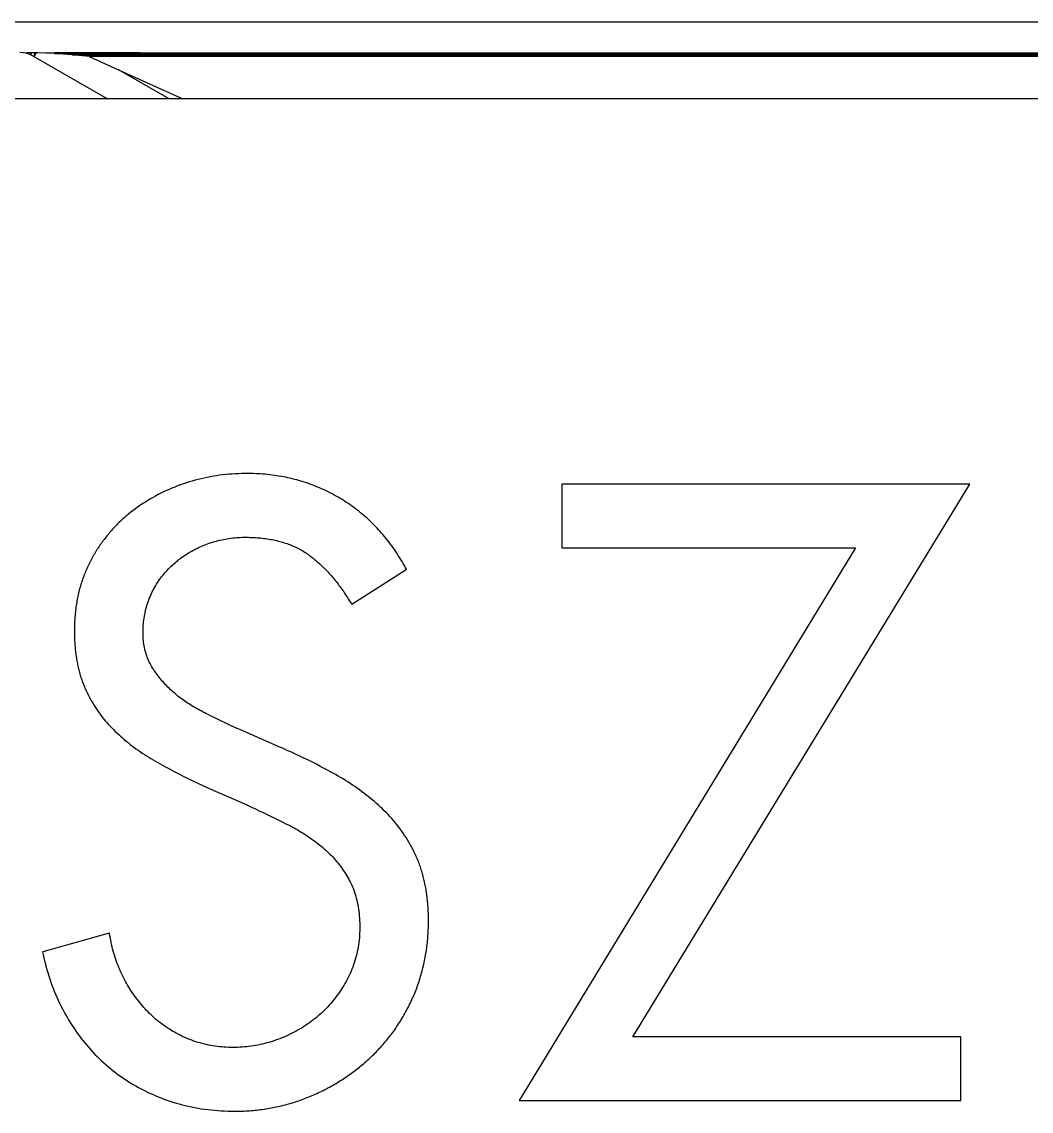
# Model space of a CAD drawing. Header units: millimetres. Extents: x 153 to 4750, y 92 to 3343.
# Drawn here: x 463 to 528.5, y 1847.9 to 1918.6 of the extents above; entities that cross this region are included whole.
import ezdxf

# ---------------------------------------------------------------- set-up
doc = ezdxf.new("R2010")
doc.units = ezdxf.units.MM

msp = doc.modelspace()

# ---------------------------------------------------------------- linework, layer by layer
for p, q in [((434.381, 1918.616), (852.381, 1918.616)), ((463.134, 1916.6), (462.899, 1916.616)), ((463.134, 1916.6), (463.381, 1916.616)), ((463.365, 1916.554), (463.134, 1916.6)), ((463.381, 1916.616), (463.365, 1916.554)), ((463.588, 1916.478), (463.365, 1916.554)), ((463.381, 1916.616), (463.608, 1916.616)), ((463.588, 1916.478), (463.69, 1916.616)), ((463.645, 1916.616), (463.588, 1916.478)), ((463.588, 1916.478), (463.608, 1916.616)), ((463.799, 1916.374), (463.588, 1916.478)), ((463.608, 1916.616), (463.645, 1916.616)), ((463.645, 1916.616), (463.69, 1916.616)), ((463.69, 1916.616), (463.867, 1916.616)), ((463.938, 1916.616), (463.799, 1916.374)), ((463.867, 1916.616), (463.799, 1916.374)), ((463.867, 1916.616), (463.938, 1916.616)), ((464.02, 1916.6), (463.938, 1916.616)), ((464.02, 1916.6), (465.14, 1916.616)), ((465.14, 1916.554), (464.02, 1916.6)), ((465.14, 1916.616), (465.14, 1916.554)), ((465.179, 1916.616), (465.14, 1916.554)), ((465.14, 1916.616), (465.179, 1916.616)), ((466.261, 1916.478), (465.14, 1916.554)), ((465.14, 1916.554), (466.261, 1916.554)), ((465.179, 1916.616), (466.261, 1916.616)), ((466.261, 1916.616), (466.261, 1916.554)), ((466.261, 1916.616), (466.355, 1916.616)), ((466.261, 1916.478), (466.313, 1916.554)), ((466.261, 1916.554), (466.261, 1916.478)), ((466.261, 1916.554), (466.313, 1916.554)), ((467.381, 1916.374), (466.261, 1916.478)), ((466.261, 1916.478), (467.381, 1916.478)), ((466.313, 1916.554), (466.355, 1916.616)), ((466.313, 1916.554), (467.381, 1916.554)), ((466.355, 1916.616), (467.381, 1916.616)), ((467.381, 1916.616), (467.381, 1916.554)), ((467.381, 1916.616), (470.665, 1916.616)), ((467.381, 1916.554), (467.381, 1916.478)), ((467.381, 1916.554), (470.801, 1916.554)), ((467.381, 1916.478), (467.381, 1916.374)), ((467.381, 1916.478), (470.968, 1916.478)), ((470.7, 1916.6), (470.665, 1916.616)), ((470.801, 1916.554), (470.7, 1916.6)), ((470.7, 1916.6), (816.063, 1916.6)), ((470.968, 1916.478), (470.801, 1916.554)), ((470.801, 1916.554), (815.961, 1916.554)), ((471.197, 1916.374), (470.968, 1916.478)), ((470.968, 1916.478), (815.795, 1916.478)), ((463.799, 1916.374), (468.577, 1913.616)), ((471.197, 1916.374), (467.381, 1916.374)), ((467.381, 1916.374), (469.335, 1915.487)), ((815.566, 1916.374), (471.197, 1916.374)), ((472.577, 1913.616), (469.335, 1915.487)), ((469.335, 1915.487), (473.459, 1913.616)), ((468.577, 1913.616), (434.881, 1913.616)), ((472.577, 1913.616), (468.577, 1913.616)), ((473.459, 1913.616), (472.577, 1913.616)), ((643.381, 1913.616), (473.459, 1913.616)), ((474.268, 1888.868), (474.076, 1888.814)), ((474.462, 1888.919), (474.268, 1888.868)), ((474.657, 1888.967), (474.462, 1888.919)), ((474.853, 1889.011), (474.657, 1888.967)), ((475.049, 1889.053), (474.853, 1889.011)), ((475.247, 1889.091), (475.049, 1889.053)), ((475.445, 1889.126), (475.247, 1889.091)), ((475.645, 1889.158), (475.445, 1889.126)), ((475.845, 1889.187), (475.645, 1889.158)), ((476.046, 1889.213), (475.845, 1889.187)), ((476.249, 1889.235), (476.046, 1889.213)), ((476.452, 1889.255), (476.249, 1889.235)), ((476.656, 1889.271), (476.452, 1889.255)), ((476.861, 1889.284), (476.656, 1889.271)), ((477.067, 1889.294), (476.861, 1889.284)), ((477.274, 1889.301), (477.067, 1889.294)), ((477.481, 1889.305), (477.274, 1889.301)), ((477.586, 1889.305), (477.481, 1889.305)), ((477.618, 1889.305), (477.586, 1889.305)), ((477.646, 1889.305), (477.618, 1889.305)), ((477.725, 1889.305), (477.646, 1889.305)), ((477.881, 1889.303), (477.725, 1889.305)), ((478.036, 1889.299), (477.881, 1889.303)), ((478.19, 1889.293), (478.036, 1889.299)), ((478.344, 1889.286), (478.19, 1889.293)), ((478.497, 1889.277), (478.344, 1889.286)), ((478.649, 1889.266), (478.497, 1889.277)), ((478.801, 1889.253), (478.649, 1889.266)), ((478.952, 1889.238), (478.801, 1889.253)), ((479.102, 1889.222), (478.952, 1889.238)), ((479.252, 1889.204), (479.102, 1889.222)), ((479.401, 1889.184), (479.252, 1889.204)), ((479.549, 1889.163), (479.401, 1889.184)), ((479.696, 1889.139), (479.549, 1889.163)), ((479.843, 1889.114), (479.696, 1889.139)), ((479.989, 1889.087), (479.843, 1889.114)), ((480.134, 1889.058), (479.989, 1889.087)), ((480.279, 1889.028), (480.134, 1889.058)), ((480.423, 1888.995), (480.279, 1889.028)), ((480.566, 1888.961), (480.423, 1888.995)), ((480.709, 1888.926), (480.566, 1888.961)), ((480.851, 1888.888), (480.709, 1888.926)), ((480.992, 1888.848), (480.851, 1888.888)), ((481.132, 1888.807), (480.992, 1888.848)), ((472.396, 1888.193), (472.219, 1888.11)), ((472.576, 1888.273), (472.396, 1888.193)), ((472.757, 1888.35), (472.576, 1888.273)), ((472.941, 1888.425), (472.757, 1888.35)), ((473.126, 1888.497), (472.941, 1888.425)), ((473.314, 1888.567), (473.126, 1888.497)), ((473.503, 1888.633), (473.314, 1888.567)), ((473.693, 1888.697), (473.503, 1888.633)), ((473.884, 1888.757), (473.693, 1888.697)), ((474.076, 1888.814), (473.884, 1888.757)), ((481.272, 1888.764), (481.132, 1888.807)), ((481.411, 1888.72), (481.272, 1888.764)), ((481.549, 1888.673), (481.411, 1888.72)), ((481.687, 1888.625), (481.549, 1888.673)), ((481.824, 1888.575), (481.687, 1888.625)), ((481.96, 1888.523), (481.824, 1888.575)), ((482.096, 1888.469), (481.96, 1888.523)), ((482.231, 1888.414), (482.096, 1888.469)), ((482.365, 1888.357), (482.231, 1888.414)), ((482.498, 1888.298), (482.365, 1888.357)), ((482.631, 1888.237), (482.498, 1888.298)), ((482.763, 1888.174), (482.631, 1888.237)), ((482.895, 1888.11), (482.763, 1888.174)), ((524.516, 1888.616), (498.044, 1888.616)), ((498.044, 1888.616), (498.044, 1884.478)), ((502.66, 1852.754), (524.516, 1888.616)), ((471.032, 1887.455), (470.871, 1887.351)), ((471.196, 1887.557), (471.032, 1887.455)), ((471.361, 1887.656), (471.196, 1887.557)), ((471.529, 1887.752), (471.361, 1887.656)), ((471.698, 1887.845), (471.529, 1887.752)), ((471.87, 1887.936), (471.698, 1887.845)), ((472.043, 1888.024), (471.87, 1887.936)), ((472.219, 1888.11), (472.043, 1888.024)), ((483.025, 1888.044), (482.895, 1888.11)), ((483.155, 1887.976), (483.025, 1888.044)), ((483.285, 1887.907), (483.155, 1887.976)), ((483.413, 1887.835), (483.285, 1887.907)), ((483.541, 1887.762), (483.413, 1887.835)), ((483.668, 1887.687), (483.541, 1887.762)), ((483.794, 1887.611), (483.668, 1887.687)), ((483.919, 1887.532), (483.794, 1887.611)), ((484.043, 1887.453), (483.919, 1887.532)), ((484.166, 1887.372), (484.043, 1887.453)), ((470.093, 1886.79), (469.943, 1886.669)), ((470.244, 1886.907), (470.093, 1886.79)), ((470.398, 1887.022), (470.244, 1886.907)), ((470.554, 1887.135), (470.398, 1887.022)), ((470.711, 1887.244), (470.554, 1887.135)), ((470.871, 1887.351), (470.711, 1887.244)), ((484.287, 1887.289), (484.166, 1887.372)), ((484.407, 1887.205), (484.287, 1887.289)), ((484.526, 1887.12), (484.407, 1887.205)), ((484.644, 1887.033), (484.526, 1887.12)), ((484.76, 1886.944), (484.644, 1887.033)), ((484.875, 1886.854), (484.76, 1886.944)), ((484.989, 1886.763), (484.875, 1886.854)), ((485.102, 1886.67), (484.989, 1886.763)), ((469.232, 1886.03), (469.165, 1885.962)), ((469.3, 1886.096), (469.232, 1886.03)), ((469.368, 1886.162), (469.3, 1886.096)), ((469.438, 1886.228), (469.368, 1886.162)), ((469.508, 1886.293), (469.438, 1886.228)), ((469.579, 1886.357), (469.508, 1886.293)), ((469.65, 1886.421), (469.579, 1886.357)), ((469.723, 1886.484), (469.65, 1886.421)), ((469.796, 1886.547), (469.723, 1886.484)), ((469.943, 1886.669), (469.796, 1886.547)), ((485.213, 1886.575), (485.102, 1886.67)), ((485.324, 1886.479), (485.213, 1886.575)), ((485.433, 1886.382), (485.324, 1886.479)), ((485.541, 1886.283), (485.433, 1886.382)), ((485.647, 1886.183), (485.541, 1886.283)), ((485.753, 1886.081), (485.647, 1886.183)), ((485.857, 1885.978), (485.753, 1886.081)), ((468.593, 1885.328), (468.533, 1885.255)), ((468.653, 1885.401), (468.593, 1885.328)), ((468.715, 1885.473), (468.653, 1885.401)), ((468.777, 1885.545), (468.715, 1885.473)), ((468.84, 1885.616), (468.777, 1885.545)), ((468.903, 1885.686), (468.84, 1885.616)), ((468.967, 1885.756), (468.903, 1885.686)), ((469.032, 1885.826), (468.967, 1885.756)), ((469.098, 1885.894), (469.032, 1885.826)), ((469.165, 1885.962), (469.098, 1885.894)), ((485.96, 1885.873), (485.857, 1885.978)), ((486.062, 1885.766), (485.96, 1885.873)), ((486.162, 1885.659), (486.062, 1885.766)), ((486.261, 1885.549), (486.162, 1885.659)), ((486.359, 1885.439), (486.261, 1885.549)), ((486.456, 1885.326), (486.359, 1885.439)), ((486.552, 1885.213), (486.456, 1885.326)), ((468.08, 1884.645), (468.027, 1884.566)), ((468.134, 1884.723), (468.08, 1884.645)), ((468.189, 1884.801), (468.134, 1884.723)), ((468.244, 1884.878), (468.189, 1884.801)), ((468.301, 1884.955), (468.244, 1884.878)), ((468.358, 1885.031), (468.301, 1884.955)), ((468.415, 1885.106), (468.358, 1885.031)), ((468.474, 1885.181), (468.415, 1885.106)), ((468.533, 1885.255), (468.474, 1885.181)), ((474.628, 1884.566), (474.736, 1884.613)), ((474.736, 1884.613), (474.846, 1884.659)), ((474.846, 1884.659), (474.957, 1884.702)), ((474.957, 1884.702), (475.069, 1884.744)), ((475.069, 1884.744), (475.182, 1884.784)), ((475.182, 1884.784), (475.295, 1884.822)), ((475.295, 1884.822), (475.409, 1884.858)), ((475.409, 1884.858), (475.523, 1884.892)), ((475.523, 1884.892), (475.638, 1884.924)), ((475.638, 1884.924), (475.753, 1884.954)), ((475.753, 1884.954), (475.869, 1884.982)), ((475.869, 1884.982), (475.986, 1885.008)), ((475.986, 1885.008), (476.103, 1885.032)), ((476.103, 1885.032), (476.221, 1885.054)), ((476.221, 1885.054), (476.34, 1885.075)), ((476.34, 1885.075), (476.458, 1885.093)), ((476.458, 1885.093), (476.578, 1885.109)), ((476.578, 1885.109), (476.698, 1885.123)), ((476.698, 1885.123), (476.819, 1885.135)), ((476.819, 1885.135), (476.94, 1885.146)), ((476.94, 1885.146), (477.062, 1885.154)), ((477.062, 1885.154), (477.185, 1885.16)), ((477.185, 1885.16), (477.308, 1885.165)), ((477.308, 1885.165), (477.432, 1885.167)), ((477.432, 1885.167), (477.494, 1885.167)), ((477.494, 1885.167), (477.519, 1885.167)), ((477.519, 1885.167), (477.594, 1885.167)), ((477.594, 1885.167), (477.712, 1885.166)), ((477.712, 1885.166), (477.829, 1885.163)), ((477.829, 1885.163), (477.945, 1885.159)), ((477.945, 1885.159), (478.06, 1885.154)), ((478.06, 1885.154), (478.173, 1885.147)), ((478.173, 1885.147), (478.286, 1885.139)), ((478.286, 1885.139), (478.398, 1885.13)), ((478.398, 1885.13), (478.508, 1885.12)), ((478.508, 1885.12), (478.618, 1885.109)), ((478.618, 1885.109), (478.726, 1885.096)), ((478.726, 1885.096), (478.833, 1885.082)), ((478.833, 1885.082), (478.94, 1885.067)), ((478.94, 1885.067), (479.045, 1885.05)), ((479.045, 1885.05), (479.149, 1885.032)), ((479.149, 1885.032), (479.252, 1885.013)), ((479.252, 1885.013), (479.354, 1884.993)), ((479.354, 1884.993), (479.455, 1884.972)), ((479.455, 1884.972), (479.554, 1884.949)), ((479.554, 1884.949), (479.653, 1884.925)), ((479.653, 1884.925), (479.751, 1884.9)), ((479.751, 1884.9), (479.847, 1884.873)), ((479.847, 1884.873), (479.943, 1884.845)), ((479.943, 1884.845), (480.037, 1884.816)), ((480.037, 1884.816), (480.13, 1884.786)), ((480.13, 1884.786), (480.223, 1884.754)), ((480.223, 1884.754), (480.314, 1884.722)), ((480.314, 1884.722), (480.404, 1884.688)), ((480.404, 1884.688), (480.493, 1884.652)), ((480.493, 1884.652), (480.581, 1884.616)), ((480.581, 1884.616), (480.668, 1884.578)), ((486.646, 1885.097), (486.552, 1885.213)), ((486.739, 1884.981), (486.646, 1885.097)), ((486.831, 1884.862), (486.739, 1884.981)), ((486.922, 1884.743), (486.831, 1884.862)), ((487.012, 1884.622), (486.922, 1884.743)), ((487.1, 1884.499), (487.012, 1884.622)), ((467.627, 1883.912), (467.58, 1883.827)), ((467.674, 1883.996), (467.627, 1883.912)), ((467.722, 1884.079), (467.674, 1883.996)), ((467.771, 1884.162), (467.722, 1884.079)), ((467.821, 1884.244), (467.771, 1884.162)), ((467.871, 1884.325), (467.821, 1884.244)), ((467.922, 1884.406), (467.871, 1884.325)), ((467.974, 1884.486), (467.922, 1884.406)), ((468.027, 1884.566), (467.974, 1884.486)), ((473.415, 1883.876), (473.51, 1883.943)), ((473.51, 1883.943), (473.606, 1884.007)), ((473.606, 1884.007), (473.703, 1884.071)), ((473.703, 1884.071), (473.801, 1884.132)), ((473.801, 1884.132), (473.9, 1884.192)), ((473.9, 1884.192), (474.001, 1884.251)), ((474.001, 1884.251), (474.102, 1884.307)), ((474.102, 1884.307), (474.205, 1884.362)), ((474.205, 1884.362), (474.309, 1884.416)), ((474.309, 1884.416), (474.414, 1884.468)), ((474.414, 1884.468), (474.52, 1884.518)), ((474.52, 1884.518), (474.628, 1884.566)), ((480.668, 1884.578), (480.753, 1884.539)), ((480.753, 1884.539), (480.838, 1884.499)), ((480.838, 1884.499), (480.922, 1884.457)), ((480.922, 1884.457), (481.004, 1884.414)), ((481.004, 1884.414), (481.086, 1884.37)), ((481.086, 1884.37), (481.166, 1884.325)), ((481.166, 1884.325), (481.245, 1884.278)), ((481.245, 1884.278), (481.324, 1884.23)), ((481.324, 1884.23), (481.401, 1884.181)), ((481.401, 1884.181), (481.477, 1884.131)), ((481.477, 1884.131), (481.552, 1884.08)), ((481.552, 1884.08), (481.626, 1884.027)), ((481.626, 1884.027), (481.699, 1883.973)), ((481.699, 1883.973), (481.772, 1883.918)), ((481.772, 1883.918), (481.844, 1883.862)), ((487.187, 1884.375), (487.1, 1884.499)), ((487.273, 1884.249), (487.187, 1884.375)), ((487.357, 1884.122), (487.273, 1884.249)), ((487.441, 1883.994), (487.357, 1884.122)), ((487.523, 1883.863), (487.441, 1883.994)), ((517.089, 1884.478), (495.286, 1848.616)), ((498.044, 1884.478), (517.089, 1884.478)), ((467.273, 1883.219), (467.233, 1883.13)), ((467.315, 1883.308), (467.273, 1883.219)), ((467.357, 1883.396), (467.315, 1883.308)), ((467.4, 1883.483), (467.357, 1883.396)), ((467.444, 1883.57), (467.4, 1883.483)), ((467.489, 1883.656), (467.444, 1883.57)), ((467.534, 1883.742), (467.489, 1883.656)), ((467.58, 1883.827), (467.534, 1883.742)), ((472.538, 1883.123), (472.619, 1883.205)), ((472.619, 1883.205), (472.702, 1883.286)), ((472.702, 1883.286), (472.786, 1883.365)), ((472.786, 1883.365), (472.872, 1883.443)), ((472.872, 1883.443), (472.96, 1883.519)), ((472.96, 1883.519), (473.049, 1883.594)), ((473.049, 1883.594), (473.139, 1883.667)), ((473.139, 1883.667), (473.23, 1883.738)), ((473.23, 1883.738), (473.322, 1883.808)), ((473.322, 1883.808), (473.415, 1883.876)), ((481.844, 1883.862), (481.916, 1883.805)), ((481.916, 1883.805), (481.988, 1883.746)), ((481.988, 1883.746), (482.059, 1883.687)), ((482.059, 1883.687), (482.13, 1883.627)), ((482.13, 1883.627), (482.2, 1883.566)), ((482.2, 1883.566), (482.27, 1883.504)), ((482.27, 1883.504), (482.34, 1883.441)), ((482.34, 1883.441), (482.409, 1883.377)), ((482.409, 1883.377), (482.478, 1883.311)), ((482.478, 1883.311), (482.547, 1883.245)), ((482.547, 1883.245), (482.615, 1883.178)), ((482.615, 1883.178), (482.683, 1883.11)), ((487.604, 1883.732), (487.523, 1883.863)), ((487.683, 1883.599), (487.604, 1883.732)), ((487.762, 1883.464), (487.683, 1883.599)), ((487.839, 1883.328), (487.762, 1883.464)), ((487.915, 1883.191), (487.839, 1883.328)), ((487.953, 1883.121), (487.915, 1883.191)), ((466.977, 1882.491), (466.945, 1882.398)), ((467.011, 1882.584), (466.977, 1882.491)), ((467.045, 1882.676), (467.011, 1882.584)), ((467.081, 1882.768), (467.045, 1882.676)), ((467.117, 1882.859), (467.081, 1882.768)), ((467.155, 1882.95), (467.117, 1882.859)), ((467.193, 1883.04), (467.155, 1882.95)), ((467.233, 1883.13), (467.193, 1883.04)), ((471.954, 1882.417), (472.02, 1882.51)), ((472.02, 1882.51), (472.089, 1882.602)), ((472.089, 1882.602), (472.16, 1882.692)), ((472.16, 1882.692), (472.232, 1882.781)), ((472.232, 1882.781), (472.306, 1882.869)), ((472.306, 1882.869), (472.381, 1882.955)), ((472.381, 1882.955), (472.459, 1883.04)), ((472.459, 1883.04), (472.538, 1883.123)), ((482.683, 1883.11), (482.751, 1883.04)), ((482.751, 1883.04), (482.818, 1882.97)), ((482.818, 1882.97), (482.884, 1882.899)), ((482.884, 1882.899), (482.951, 1882.827)), ((482.951, 1882.827), (483.017, 1882.753)), ((483.017, 1882.753), (483.082, 1882.679)), ((483.082, 1882.679), (483.148, 1882.603)), ((483.148, 1882.603), (483.212, 1882.527)), ((483.212, 1882.527), (483.277, 1882.45)), ((484.43, 1880.829), (487.946, 1883.086)), ((487.953, 1883.121), (487.946, 1883.086)), ((466.77, 1881.829), (466.745, 1881.732)), ((466.797, 1881.925), (466.77, 1881.829)), ((466.824, 1882.021), (466.797, 1881.925)), ((466.853, 1882.116), (466.824, 1882.021)), ((466.882, 1882.21), (466.853, 1882.116)), ((466.913, 1882.305), (466.882, 1882.21)), ((466.945, 1882.398), (466.913, 1882.305)), ((471.534, 1881.726), (471.589, 1881.829)), ((471.589, 1881.829), (471.645, 1881.93)), ((471.645, 1881.93), (471.703, 1882.03)), ((471.703, 1882.03), (471.763, 1882.129)), ((471.763, 1882.129), (471.825, 1882.227)), ((471.825, 1882.227), (471.888, 1882.323)), ((471.888, 1882.323), (471.954, 1882.417)), ((483.277, 1882.45), (483.341, 1882.371)), ((483.341, 1882.371), (483.405, 1882.292)), ((483.405, 1882.292), (483.468, 1882.211)), ((483.468, 1882.211), (483.531, 1882.13)), ((483.531, 1882.13), (483.593, 1882.047)), ((483.593, 1882.047), (483.656, 1881.964)), ((483.656, 1881.964), (483.718, 1881.879)), ((483.718, 1881.879), (483.779, 1881.794)), ((483.779, 1881.794), (483.84, 1881.707)), ((466.612, 1881.142), (466.593, 1881.042)), ((466.631, 1881.242), (466.612, 1881.142)), ((466.652, 1881.341), (466.631, 1881.242)), ((466.674, 1881.439), (466.652, 1881.341)), ((466.696, 1881.538), (466.674, 1881.439)), ((466.72, 1881.635), (466.696, 1881.538)), ((466.745, 1881.732), (466.72, 1881.635)), ((471.207, 1880.97), (471.247, 1881.081)), ((471.247, 1881.081), (471.289, 1881.191)), ((471.289, 1881.191), (471.334, 1881.3)), ((471.334, 1881.3), (471.381, 1881.409)), ((471.381, 1881.409), (471.43, 1881.516)), ((471.43, 1881.516), (471.481, 1881.622)), ((471.481, 1881.622), (471.534, 1881.726)), ((483.84, 1881.707), (483.901, 1881.619)), ((483.901, 1881.619), (483.961, 1881.531)), ((483.961, 1881.531), (484.021, 1881.441)), ((484.021, 1881.441), (484.081, 1881.35)), ((484.081, 1881.35), (484.14, 1881.259)), ((484.14, 1881.259), (484.198, 1881.166)), ((484.198, 1881.166), (484.257, 1881.072)), ((484.257, 1881.072), (484.315, 1880.977)), ((466.502, 1880.431), (466.49, 1880.328)), ((466.515, 1880.534), (466.502, 1880.431)), ((466.528, 1880.637), (466.515, 1880.534)), ((466.543, 1880.739), (466.528, 1880.637)), ((466.559, 1880.84), (466.543, 1880.739)), ((466.576, 1880.941), (466.559, 1880.84)), ((466.593, 1881.042), (466.576, 1880.941)), ((471.016, 1880.28), (471.042, 1880.397)), ((471.042, 1880.397), (471.07, 1880.514)), ((471.07, 1880.514), (471.101, 1880.629)), ((471.101, 1880.629), (471.134, 1880.744)), ((471.134, 1880.744), (471.169, 1880.857)), ((471.169, 1880.857), (471.207, 1880.97)), ((484.315, 1880.977), (484.373, 1880.882)), ((484.373, 1880.882), (484.401, 1880.833)), ((484.43, 1880.829), (484.401, 1880.833)), ((466.441, 1879.696), (466.436, 1879.589)), ((466.447, 1879.802), (466.441, 1879.696)), ((466.453, 1879.908), (466.447, 1879.802)), ((466.461, 1880.014), (466.453, 1879.908)), ((466.47, 1880.119), (466.461, 1880.014)), ((466.48, 1880.224), (466.47, 1880.119)), ((466.49, 1880.328), (466.48, 1880.224)), ((470.908, 1879.552), (470.92, 1879.676)), ((470.92, 1879.676), (470.935, 1879.799)), ((470.935, 1879.799), (470.952, 1879.921)), ((470.952, 1879.921), (470.971, 1880.041)), ((470.971, 1880.041), (470.992, 1880.161)), ((470.992, 1880.161), (471.016, 1880.28)), ((466.428, 1879.265), (466.427, 1879.156)), ((466.427, 1879.156), (466.427, 1879.129)), ((466.427, 1879.129), (466.427, 1879.103)), ((466.427, 1879.103), (466.427, 1879.052)), ((466.427, 1879.052), (466.428, 1878.95)), ((466.43, 1879.373), (466.428, 1879.265)), ((466.428, 1878.95), (466.43, 1878.85)), ((466.432, 1879.481), (466.43, 1879.373)), ((466.436, 1879.589), (466.432, 1879.481)), ((470.883, 1878.982), (470.884, 1879.046)), ((470.883, 1878.95), (470.883, 1878.982)), ((470.883, 1878.921), (470.883, 1878.95)), ((470.884, 1879.046), (470.886, 1879.174)), ((470.886, 1879.174), (470.891, 1879.301)), ((470.891, 1879.301), (470.899, 1879.427)), ((470.899, 1879.427), (470.908, 1879.552)), ((466.43, 1878.85), (466.432, 1878.75)), ((466.432, 1878.75), (466.435, 1878.651)), ((466.435, 1878.651), (466.439, 1878.552)), ((466.439, 1878.552), (466.444, 1878.454)), ((466.444, 1878.454), (466.449, 1878.357)), ((466.449, 1878.357), (466.455, 1878.261)), ((466.455, 1878.261), (466.462, 1878.165)), ((470.885, 1878.802), (470.883, 1878.921)), ((470.89, 1878.685), (470.885, 1878.802)), ((470.898, 1878.57), (470.89, 1878.685)), ((470.908, 1878.455), (470.898, 1878.57)), ((470.921, 1878.342), (470.908, 1878.455)), ((470.937, 1878.23), (470.921, 1878.342)), ((470.955, 1878.119), (470.937, 1878.23)), ((466.462, 1878.165), (466.47, 1878.07)), ((466.47, 1878.07), (466.478, 1877.975)), ((466.478, 1877.975), (466.488, 1877.881)), ((466.488, 1877.881), (466.498, 1877.788)), ((466.498, 1877.788), (466.508, 1877.696)), ((466.508, 1877.696), (466.52, 1877.604)), ((466.52, 1877.604), (466.532, 1877.513)), ((470.976, 1878.01), (470.955, 1878.119)), ((471, 1877.902), (470.976, 1878.01)), ((471.026, 1877.795), (471, 1877.902)), ((471.055, 1877.69), (471.026, 1877.795)), ((471.087, 1877.586), (471.055, 1877.69)), ((471.121, 1877.483), (471.087, 1877.586)), ((466.532, 1877.513), (466.545, 1877.422)), ((466.545, 1877.422), (466.559, 1877.333)), ((466.559, 1877.333), (466.573, 1877.244)), ((466.573, 1877.244), (466.589, 1877.155)), ((466.589, 1877.155), (466.605, 1877.067)), ((466.605, 1877.067), (466.621, 1876.98)), ((466.621, 1876.98), (466.639, 1876.894)), ((466.639, 1876.894), (466.657, 1876.808)), ((471.158, 1877.381), (471.121, 1877.483)), ((471.198, 1877.281), (471.158, 1877.381)), ((471.241, 1877.182), (471.198, 1877.281)), ((471.286, 1877.084), (471.241, 1877.182)), ((471.334, 1876.987), (471.286, 1877.084)), ((471.384, 1876.892), (471.334, 1876.987)), ((471.437, 1876.798), (471.384, 1876.892)), ((466.657, 1876.808), (466.676, 1876.723)), ((466.676, 1876.723), (466.696, 1876.639)), ((466.696, 1876.639), (466.717, 1876.555)), ((466.717, 1876.555), (466.738, 1876.472)), ((466.738, 1876.472), (466.76, 1876.389)), ((466.76, 1876.389), (466.783, 1876.308)), ((466.783, 1876.308), (466.807, 1876.227)), ((466.807, 1876.227), (466.831, 1876.146)), ((466.831, 1876.146), (466.856, 1876.067)), ((471.493, 1876.706), (471.437, 1876.798)), ((471.551, 1876.614), (471.493, 1876.706)), ((471.61, 1876.524), (471.551, 1876.614)), ((471.67, 1876.434), (471.61, 1876.524)), ((471.732, 1876.346), (471.67, 1876.434)), ((471.795, 1876.259), (471.732, 1876.346)), ((471.859, 1876.172), (471.795, 1876.259)), ((471.925, 1876.087), (471.859, 1876.172)), ((466.856, 1876.067), (466.882, 1875.988)), ((466.882, 1875.988), (466.909, 1875.909)), ((466.909, 1875.909), (466.936, 1875.831)), ((466.936, 1875.831), (466.964, 1875.754)), ((466.964, 1875.754), (466.993, 1875.678)), ((466.993, 1875.678), (467.023, 1875.602)), ((467.023, 1875.602), (467.053, 1875.527)), ((467.053, 1875.527), (467.084, 1875.453)), ((467.084, 1875.453), (467.116, 1875.379)), ((471.991, 1876.003), (471.925, 1876.087)), ((472.059, 1875.92), (471.991, 1876.003)), ((472.129, 1875.838), (472.059, 1875.92)), ((472.199, 1875.757), (472.129, 1875.838)), ((472.271, 1875.677), (472.199, 1875.757)), ((472.345, 1875.598), (472.271, 1875.677)), ((472.419, 1875.52), (472.345, 1875.598)), ((472.495, 1875.443), (472.419, 1875.52)), ((472.572, 1875.368), (472.495, 1875.443)), ((467.116, 1875.379), (467.182, 1875.234)), ((467.182, 1875.234), (467.25, 1875.089)), ((467.25, 1875.089), (467.32, 1874.947)), ((467.32, 1874.947), (467.393, 1874.806)), ((467.393, 1874.806), (467.467, 1874.668)), ((472.65, 1875.293), (472.572, 1875.368)), ((472.73, 1875.219), (472.65, 1875.293)), ((472.811, 1875.147), (472.73, 1875.219)), ((472.893, 1875.075), (472.811, 1875.147)), ((472.977, 1875.005), (472.893, 1875.075)), ((473.062, 1874.935), (472.977, 1875.005)), ((473.147, 1874.867), (473.062, 1874.935)), ((473.234, 1874.799), (473.147, 1874.867)), ((473.321, 1874.732), (473.234, 1874.799)), ((473.41, 1874.667), (473.321, 1874.732)), ((467.467, 1874.668), (467.544, 1874.53)), ((467.544, 1874.53), (467.623, 1874.395)), ((467.623, 1874.395), (467.704, 1874.261)), ((467.704, 1874.261), (467.788, 1874.13)), ((467.788, 1874.13), (467.874, 1873.999)), ((467.874, 1873.999), (467.961, 1873.871)), ((473.499, 1874.602), (473.41, 1874.667)), ((473.589, 1874.538), (473.499, 1874.602)), ((473.681, 1874.475), (473.589, 1874.538)), ((473.773, 1874.413), (473.681, 1874.475)), ((473.866, 1874.352), (473.773, 1874.413)), ((473.96, 1874.292), (473.866, 1874.352)), ((474.055, 1874.232), (473.96, 1874.292)), ((474.151, 1874.174), (474.055, 1874.232)), ((474.248, 1874.117), (474.151, 1874.174)), ((474.345, 1874.06), (474.248, 1874.117)), ((474.444, 1874.005), (474.345, 1874.06)), ((474.544, 1873.95), (474.444, 1874.005)), ((467.961, 1873.871), (468.052, 1873.744)), ((468.052, 1873.744), (468.144, 1873.62)), ((468.144, 1873.62), (468.239, 1873.497)), ((468.239, 1873.497), (468.335, 1873.375)), ((468.335, 1873.375), (468.434, 1873.256)), ((474.644, 1873.897), (474.544, 1873.95)), ((474.746, 1873.844), (474.644, 1873.897)), ((474.848, 1873.793), (474.746, 1873.844)), ((474.951, 1873.742), (474.848, 1873.793)), ((475.16, 1873.642), (474.951, 1873.742)), ((475.16, 1873.642), (476.953, 1872.79)), ((468.434, 1873.256), (468.536, 1873.138)), ((468.536, 1873.138), (468.639, 1873.022)), ((468.639, 1873.022), (468.745, 1872.907)), ((468.745, 1872.907), (468.852, 1872.795)), ((468.852, 1872.795), (468.963, 1872.684)), ((468.963, 1872.684), (469.075, 1872.575)), ((469.075, 1872.575), (469.189, 1872.467)), ((477.153, 1872.696), (476.953, 1872.79)), ((479.797, 1871.533), (477.153, 1872.696)), ((469.189, 1872.467), (469.304, 1872.36)), ((469.304, 1872.36), (469.422, 1872.254)), ((469.422, 1872.254), (469.541, 1872.149)), ((469.541, 1872.149), (469.662, 1872.046)), ((469.662, 1872.046), (469.785, 1871.944)), ((469.785, 1871.944), (469.909, 1871.843)), ((469.909, 1871.843), (470.035, 1871.743)), ((470.035, 1871.743), (470.163, 1871.644)), ((470.163, 1871.644), (470.293, 1871.546)), ((470.293, 1871.546), (470.424, 1871.45)), ((470.424, 1871.45), (470.557, 1871.355)), ((470.557, 1871.355), (470.692, 1871.261)), ((470.692, 1871.261), (470.829, 1871.168)), ((470.829, 1871.168), (470.968, 1871.076)), ((479.826, 1871.52), (479.797, 1871.533)), ((479.918, 1871.48), (479.826, 1871.52)), ((480.101, 1871.4), (479.918, 1871.48)), ((480.282, 1871.319), (480.101, 1871.4)), ((480.463, 1871.238), (480.282, 1871.319)), ((480.643, 1871.156), (480.463, 1871.238)), ((470.968, 1871.076), (471.108, 1870.986)), ((471.108, 1870.986), (471.25, 1870.896)), ((471.25, 1870.896), (471.393, 1870.808)), ((471.393, 1870.808), (471.539, 1870.721)), ((471.539, 1870.721), (471.686, 1870.635)), ((471.686, 1870.635), (471.835, 1870.55)), ((471.835, 1870.55), (471.984, 1870.466)), ((471.984, 1870.466), (472.286, 1870.299)), ((480.821, 1871.073), (480.643, 1871.156)), ((480.999, 1870.99), (480.821, 1871.073)), ((481.175, 1870.906), (480.999, 1870.99)), ((481.351, 1870.822), (481.175, 1870.906)), ((481.525, 1870.737), (481.351, 1870.822)), ((481.698, 1870.651), (481.525, 1870.737)), ((481.871, 1870.565), (481.698, 1870.651)), ((482.042, 1870.478), (481.871, 1870.565)), ((482.212, 1870.391), (482.042, 1870.478)), ((472.286, 1870.299), (472.591, 1870.134)), ((472.591, 1870.134), (472.898, 1869.971)), ((472.898, 1869.971), (473.208, 1869.809)), ((473.208, 1869.809), (473.521, 1869.65)), ((482.381, 1870.303), (482.212, 1870.391)), ((482.549, 1870.215), (482.381, 1870.303)), ((482.717, 1870.126), (482.549, 1870.215)), ((482.883, 1870.036), (482.717, 1870.126)), ((483.048, 1869.946), (482.883, 1870.036)), ((483.212, 1869.856), (483.048, 1869.946)), ((483.374, 1869.764), (483.212, 1869.856)), ((483.536, 1869.672), (483.374, 1869.764)), ((473.521, 1869.65), (473.836, 1869.492)), ((473.836, 1869.492), (474.155, 1869.337)), ((474.155, 1869.337), (474.476, 1869.183)), ((474.476, 1869.183), (474.8, 1869.031)), ((483.696, 1869.579), (483.536, 1869.672)), ((483.855, 1869.484), (483.696, 1869.579)), ((484.011, 1869.388), (483.855, 1869.484)), ((484.166, 1869.291), (484.011, 1869.388)), ((484.319, 1869.192), (484.166, 1869.291)), ((484.471, 1869.092), (484.319, 1869.192)), ((484.621, 1868.99), (484.471, 1869.092)), ((474.8, 1869.031), (475.127, 1868.881)), ((475.127, 1868.881), (477.566, 1867.821)), ((484.768, 1868.887), (484.621, 1868.99)), ((484.915, 1868.783), (484.768, 1868.887)), ((485.059, 1868.677), (484.915, 1868.783)), ((485.202, 1868.57), (485.059, 1868.677)), ((485.343, 1868.462), (485.202, 1868.57)), ((485.482, 1868.352), (485.343, 1868.462)), ((485.619, 1868.24), (485.482, 1868.352)), ((477.566, 1867.821), (477.589, 1867.81)), ((477.589, 1867.81), (477.653, 1867.78)), ((477.653, 1867.78), (477.911, 1867.66)), ((477.911, 1867.66), (478.168, 1867.54)), ((485.755, 1868.128), (485.619, 1868.24)), ((485.889, 1868.014), (485.755, 1868.128)), ((486.021, 1867.898), (485.889, 1868.014)), ((486.152, 1867.781), (486.021, 1867.898)), ((486.281, 1867.663), (486.152, 1867.781)), ((486.408, 1867.543), (486.281, 1867.663)), ((478.168, 1867.54), (478.424, 1867.419)), ((478.424, 1867.419), (478.679, 1867.298)), ((478.679, 1867.298), (478.933, 1867.176)), ((478.933, 1867.176), (479.186, 1867.054)), ((479.186, 1867.054), (479.439, 1866.932)), ((479.439, 1866.932), (479.69, 1866.809)), ((486.533, 1867.422), (486.408, 1867.543)), ((486.656, 1867.299), (486.533, 1867.422)), ((486.777, 1867.174), (486.656, 1867.299)), ((486.895, 1867.048), (486.777, 1867.174)), ((487.01, 1866.919), (486.895, 1867.048)), ((487.124, 1866.789), (487.01, 1866.919)), ((479.69, 1866.809), (479.941, 1866.685)), ((479.941, 1866.685), (480.19, 1866.562)), ((480.19, 1866.562), (480.314, 1866.499)), ((480.314, 1866.499), (480.438, 1866.436)), ((480.438, 1866.436), (480.559, 1866.372)), ((480.559, 1866.372), (480.68, 1866.307)), ((480.68, 1866.307), (480.8, 1866.241)), ((480.8, 1866.241), (480.918, 1866.173)), ((487.235, 1866.657), (487.124, 1866.789)), ((487.343, 1866.523), (487.235, 1866.657)), ((487.449, 1866.387), (487.343, 1866.523)), ((487.552, 1866.249), (487.449, 1866.387)), ((487.654, 1866.11), (487.552, 1866.249)), ((480.918, 1866.173), (481.034, 1866.105)), ((481.034, 1866.105), (481.15, 1866.036)), ((481.15, 1866.036), (481.264, 1865.965)), ((481.264, 1865.965), (481.377, 1865.894)), ((481.377, 1865.894), (481.489, 1865.821)), ((481.489, 1865.821), (481.6, 1865.748)), ((481.6, 1865.748), (481.709, 1865.673)), ((481.709, 1865.673), (481.817, 1865.598)), ((481.817, 1865.598), (481.923, 1865.521)), ((481.923, 1865.521), (482.029, 1865.443)), ((487.752, 1865.968), (487.654, 1866.11)), ((487.848, 1865.825), (487.752, 1865.968)), ((487.942, 1865.68), (487.848, 1865.825)), ((488.033, 1865.533), (487.942, 1865.68)), ((488.122, 1865.384), (488.033, 1865.533)), ((482.029, 1865.443), (482.133, 1865.365)), ((482.133, 1865.365), (482.235, 1865.285)), ((482.235, 1865.285), (482.337, 1865.204)), ((482.337, 1865.204), (482.437, 1865.122)), ((482.437, 1865.122), (482.536, 1865.039)), ((482.536, 1865.039), (482.634, 1864.955)), ((482.634, 1864.955), (482.73, 1864.87)), ((482.73, 1864.87), (482.824, 1864.783)), ((488.209, 1865.233), (488.122, 1865.384)), ((488.293, 1865.081), (488.209, 1865.233)), ((488.374, 1864.926), (488.293, 1865.081)), ((488.453, 1864.77), (488.374, 1864.926)), ((482.824, 1864.783), (482.917, 1864.695)), ((482.917, 1864.695), (483.008, 1864.606)), ((483.008, 1864.606), (483.097, 1864.515)), ((483.097, 1864.515), (483.184, 1864.422)), ((483.184, 1864.422), (483.27, 1864.329)), ((483.27, 1864.329), (483.354, 1864.234)), ((483.354, 1864.234), (483.436, 1864.137)), ((483.436, 1864.137), (483.516, 1864.039)), ((488.53, 1864.612), (488.453, 1864.77)), ((488.604, 1864.452), (488.53, 1864.612)), ((488.64, 1864.371), (488.604, 1864.452)), ((488.676, 1864.29), (488.64, 1864.371)), ((488.71, 1864.207), (488.676, 1864.29)), ((488.744, 1864.125), (488.71, 1864.207)), ((488.777, 1864.041), (488.744, 1864.125)), ((483.516, 1864.039), (483.595, 1863.94)), ((483.595, 1863.94), (483.672, 1863.84)), ((483.672, 1863.84), (483.747, 1863.738)), ((483.747, 1863.738), (483.82, 1863.634)), ((483.82, 1863.634), (483.892, 1863.529)), ((483.892, 1863.529), (483.962, 1863.423)), ((483.962, 1863.423), (484.03, 1863.316)), ((488.809, 1863.957), (488.777, 1864.041)), ((488.84, 1863.872), (488.809, 1863.957)), ((488.87, 1863.786), (488.84, 1863.872)), ((488.899, 1863.699), (488.87, 1863.786)), ((488.928, 1863.612), (488.899, 1863.699)), ((488.956, 1863.524), (488.928, 1863.612)), ((488.983, 1863.435), (488.956, 1863.524)), ((489.009, 1863.346), (488.983, 1863.435)), ((484.03, 1863.316), (484.096, 1863.207)), ((484.096, 1863.207), (484.161, 1863.096)), ((484.161, 1863.096), (484.224, 1862.984)), ((484.224, 1862.984), (484.285, 1862.871)), ((484.285, 1862.871), (484.344, 1862.756)), ((484.344, 1862.756), (484.4, 1862.639)), ((489.034, 1863.256), (489.009, 1863.346)), ((489.058, 1863.165), (489.034, 1863.256)), ((489.082, 1863.073), (489.058, 1863.165)), ((489.104, 1862.981), (489.082, 1863.073)), ((489.126, 1862.888), (489.104, 1862.981)), ((489.147, 1862.794), (489.126, 1862.888)), ((489.167, 1862.699), (489.147, 1862.794)), ((489.187, 1862.604), (489.167, 1862.699)), ((484.4, 1862.639), (484.454, 1862.52)), ((484.454, 1862.52), (484.505, 1862.398)), ((484.505, 1862.398), (484.553, 1862.274)), ((484.553, 1862.274), (484.598, 1862.147)), ((484.598, 1862.147), (484.641, 1862.018)), ((484.641, 1862.018), (484.68, 1861.887)), ((489.205, 1862.508), (489.187, 1862.604)), ((489.223, 1862.411), (489.205, 1862.508)), ((489.24, 1862.314), (489.223, 1862.411)), ((489.255, 1862.216), (489.24, 1862.314)), ((489.271, 1862.117), (489.255, 1862.216)), ((489.285, 1862.017), (489.271, 1862.117)), ((489.298, 1861.917), (489.285, 1862.017)), ((484.68, 1861.887), (484.717, 1861.754)), ((484.717, 1861.754), (484.751, 1861.618)), ((484.751, 1861.618), (484.782, 1861.48)), ((484.782, 1861.48), (484.811, 1861.34)), ((484.811, 1861.34), (484.836, 1861.197)), ((489.311, 1861.816), (489.298, 1861.917)), ((489.322, 1861.714), (489.311, 1861.816)), ((489.333, 1861.611), (489.322, 1861.714)), ((489.343, 1861.508), (489.333, 1861.611)), ((489.352, 1861.404), (489.343, 1861.508)), ((489.361, 1861.299), (489.352, 1861.404)), ((489.368, 1861.194), (489.361, 1861.299)), ((484.836, 1861.197), (484.859, 1861.052)), ((484.859, 1861.052), (484.879, 1860.905)), ((484.879, 1860.905), (484.896, 1860.755)), ((484.896, 1860.755), (484.911, 1860.603)), ((484.911, 1860.603), (484.923, 1860.448)), ((489.375, 1861.088), (489.368, 1861.194)), ((489.381, 1860.981), (489.375, 1861.088)), ((489.386, 1860.873), (489.381, 1860.981)), ((489.39, 1860.765), (489.386, 1860.873)), ((489.393, 1860.656), (489.39, 1860.765)), ((489.395, 1860.546), (489.393, 1860.656)), ((484.923, 1860.448), (484.931, 1860.292)), ((484.931, 1860.292), (484.937, 1860.133)), ((484.937, 1860.133), (484.941, 1859.971)), ((484.941, 1859.971), (484.941, 1859.89)), ((484.941, 1859.89), (484.941, 1859.849)), ((484.941, 1859.849), (484.941, 1859.809)), ((489.39, 1859.834), (489.394, 1859.957)), ((489.394, 1859.957), (489.396, 1860.08)), ((489.397, 1860.435), (489.395, 1860.546)), ((489.396, 1860.08), (489.397, 1860.204)), ((489.398, 1860.324), (489.397, 1860.435)), ((489.397, 1860.204), (489.398, 1860.266)), ((489.398, 1860.296), (489.398, 1860.324)), ((489.398, 1860.266), (489.398, 1860.296)), ((468.685, 1859.484), (464.381, 1858.277)), ((468.71, 1859.479), (468.685, 1859.484)), ((468.715, 1859.443), (468.71, 1859.479)), ((468.736, 1859.299), (468.715, 1859.443)), ((468.76, 1859.156), (468.736, 1859.299)), ((468.786, 1859.014), (468.76, 1859.156)), ((484.913, 1859.183), (484.898, 1859.03)), ((484.924, 1859.338), (484.913, 1859.183)), ((484.933, 1859.494), (484.924, 1859.338)), ((484.939, 1859.651), (484.933, 1859.494)), ((484.941, 1859.809), (484.939, 1859.651)), ((489.347, 1859.105), (489.357, 1859.225)), ((489.357, 1859.225), (489.366, 1859.346)), ((489.366, 1859.346), (489.374, 1859.467)), ((489.374, 1859.467), (489.38, 1859.589)), ((489.38, 1859.589), (489.386, 1859.711)), ((489.386, 1859.711), (489.39, 1859.834)), ((468.814, 1858.873), (468.786, 1859.014)), ((468.844, 1858.733), (468.814, 1858.873)), ((468.876, 1858.594), (468.844, 1858.733)), ((468.91, 1858.455), (468.876, 1858.594)), ((468.946, 1858.317), (468.91, 1858.455)), ((484.836, 1858.576), (484.809, 1858.427)), ((484.86, 1858.726), (484.836, 1858.576)), ((484.88, 1858.877), (484.86, 1858.726)), ((484.898, 1859.03), (484.88, 1858.877)), ((489.265, 1858.392), (489.282, 1858.51)), ((489.282, 1858.51), (489.297, 1858.628)), ((489.297, 1858.628), (489.311, 1858.746)), ((489.311, 1858.746), (489.324, 1858.866)), ((489.324, 1858.866), (489.336, 1858.985)), ((489.336, 1858.985), (489.347, 1859.105)), ((464.381, 1858.277), (464.362, 1858.252)), ((464.362, 1858.252), (464.373, 1858.198)), ((464.373, 1858.198), (464.42, 1857.98)), ((464.42, 1857.98), (464.47, 1857.765)), ((464.47, 1857.765), (464.523, 1857.551)), ((468.985, 1858.18), (468.946, 1858.317)), ((469.025, 1858.044), (468.985, 1858.18)), ((469.068, 1857.908), (469.025, 1858.044)), ((469.113, 1857.774), (469.068, 1857.908)), ((469.159, 1857.64), (469.113, 1857.774)), ((484.672, 1857.844), (484.63, 1857.701)), ((484.711, 1857.988), (484.672, 1857.844)), ((484.747, 1858.133), (484.711, 1857.988)), ((484.779, 1858.28), (484.747, 1858.133)), ((484.809, 1858.427), (484.779, 1858.28)), ((489.145, 1857.695), (489.167, 1857.81)), ((489.167, 1857.81), (489.189, 1857.926)), ((489.189, 1857.926), (489.21, 1858.042)), ((489.21, 1858.042), (489.229, 1858.158)), ((489.229, 1858.158), (489.248, 1858.275)), ((489.248, 1858.275), (489.265, 1858.392)), ((464.523, 1857.551), (464.578, 1857.34)), ((464.578, 1857.34), (464.636, 1857.13)), ((464.636, 1857.13), (464.697, 1856.922)), ((469.208, 1857.507), (469.159, 1857.64)), ((469.259, 1857.375), (469.208, 1857.507)), ((469.313, 1857.244), (469.259, 1857.375)), ((469.368, 1857.113), (469.313, 1857.244)), ((469.425, 1856.984), (469.368, 1857.113)), ((484.432, 1857.14), (484.375, 1857.003)), ((484.486, 1857.279), (484.432, 1857.14)), ((484.537, 1857.418), (484.486, 1857.279)), ((484.585, 1857.559), (484.537, 1857.418)), ((484.63, 1857.701), (484.585, 1857.559)), ((488.985, 1857.014), (489.014, 1857.126)), ((489.014, 1857.126), (489.042, 1857.239)), ((489.042, 1857.239), (489.07, 1857.352)), ((489.07, 1857.352), (489.096, 1857.466)), ((489.096, 1857.466), (489.121, 1857.58)), ((489.121, 1857.58), (489.145, 1857.695)), ((464.697, 1856.922), (464.761, 1856.716)), ((464.761, 1856.716), (464.828, 1856.512)), ((464.828, 1856.512), (464.897, 1856.309)), ((469.485, 1856.855), (469.425, 1856.984)), ((469.546, 1856.727), (469.485, 1856.855)), ((469.61, 1856.6), (469.546, 1856.727)), ((469.675, 1856.474), (469.61, 1856.6)), ((469.742, 1856.349), (469.675, 1856.474)), ((469.81, 1856.226), (469.742, 1856.349)), ((484.049, 1856.337), (483.977, 1856.209)), ((484.118, 1856.467), (484.049, 1856.337)), ((484.186, 1856.599), (484.118, 1856.467)), ((484.252, 1856.732), (484.186, 1856.599)), ((484.315, 1856.867), (484.252, 1856.732)), ((484.375, 1857.003), (484.315, 1856.867)), ((488.75, 1856.239), (488.787, 1856.348)), ((488.787, 1856.348), (488.822, 1856.458)), ((488.822, 1856.458), (488.857, 1856.568)), ((488.857, 1856.568), (488.891, 1856.679)), ((488.891, 1856.679), (488.923, 1856.79)), ((488.923, 1856.79), (488.955, 1856.902)), ((488.955, 1856.902), (488.985, 1857.014)), ((464.897, 1856.309), (464.97, 1856.109)), ((464.97, 1856.109), (465.045, 1855.91)), ((465.045, 1855.91), (465.123, 1855.713)), ((465.123, 1855.713), (465.203, 1855.519)), ((469.88, 1856.104), (469.81, 1856.226)), ((469.952, 1855.984), (469.88, 1856.104)), ((470.025, 1855.866), (469.952, 1855.984)), ((470.099, 1855.749), (470.025, 1855.866)), ((470.175, 1855.633), (470.099, 1855.749)), ((470.253, 1855.519), (470.175, 1855.633)), ((483.671, 1855.714), (483.589, 1855.595)), ((483.75, 1855.835), (483.671, 1855.714)), ((483.828, 1855.958), (483.75, 1855.835)), ((483.904, 1856.083), (483.828, 1855.958)), ((483.977, 1856.209), (483.904, 1856.083)), ((488.506, 1855.592), (488.549, 1855.698)), ((488.549, 1855.698), (488.592, 1855.806)), ((488.592, 1855.806), (488.633, 1855.913)), ((488.633, 1855.913), (488.673, 1856.021)), ((488.673, 1856.021), (488.712, 1856.13)), ((488.712, 1856.13), (488.75, 1856.239)), ((465.203, 1855.519), (465.287, 1855.326)), ((465.287, 1855.326), (465.373, 1855.134)), ((465.373, 1855.134), (465.462, 1854.945)), ((465.462, 1854.945), (465.554, 1854.758)), ((470.332, 1855.407), (470.253, 1855.519)), ((470.413, 1855.296), (470.332, 1855.407)), ((470.495, 1855.187), (470.413, 1855.296)), ((470.578, 1855.079), (470.495, 1855.187)), ((470.663, 1854.972), (470.578, 1855.079)), ((470.75, 1854.868), (470.663, 1854.972)), ((483.059, 1854.915), (482.963, 1854.808)), ((483.152, 1855.024), (483.059, 1854.915)), ((483.244, 1855.134), (483.152, 1855.024)), ((483.333, 1855.247), (483.244, 1855.134)), ((483.42, 1855.361), (483.333, 1855.247)), ((483.506, 1855.477), (483.42, 1855.361)), ((483.589, 1855.595), (483.506, 1855.477)), ((488.176, 1854.859), (488.226, 1854.962)), ((488.226, 1854.962), (488.274, 1855.065)), ((488.274, 1855.065), (488.323, 1855.169)), ((488.323, 1855.169), (488.37, 1855.274)), ((488.37, 1855.274), (488.416, 1855.379)), ((488.416, 1855.379), (488.462, 1855.485)), ((488.462, 1855.485), (488.506, 1855.592)), ((465.554, 1854.758), (465.649, 1854.572)), ((465.649, 1854.572), (465.746, 1854.388)), ((465.746, 1854.388), (465.846, 1854.207)), ((465.846, 1854.207), (465.949, 1854.027)), ((470.838, 1854.764), (470.75, 1854.868)), ((470.928, 1854.662), (470.838, 1854.764)), ((471.019, 1854.562), (470.928, 1854.662)), ((471.112, 1854.463), (471.019, 1854.562)), ((471.206, 1854.366), (471.112, 1854.463)), ((471.302, 1854.27), (471.206, 1854.366)), ((471.399, 1854.176), (471.302, 1854.27)), ((482.35, 1854.201), (482.241, 1854.107)), ((482.457, 1854.298), (482.35, 1854.201)), ((482.562, 1854.396), (482.457, 1854.298)), ((482.666, 1854.497), (482.562, 1854.396)), ((482.767, 1854.598), (482.666, 1854.497)), ((482.866, 1854.702), (482.767, 1854.598)), ((482.963, 1854.808), (482.866, 1854.702)), ((487.805, 1854.159), (487.86, 1854.257)), ((487.86, 1854.257), (487.915, 1854.356)), ((487.915, 1854.356), (487.969, 1854.455)), ((487.969, 1854.455), (488.022, 1854.555)), ((488.022, 1854.555), (488.074, 1854.656)), ((488.074, 1854.656), (488.125, 1854.757)), ((488.125, 1854.757), (488.176, 1854.859)), ((465.949, 1854.027), (466.055, 1853.849)), ((466.055, 1853.849), (466.163, 1853.673)), ((466.163, 1853.673), (466.273, 1853.501)), ((466.273, 1853.501), (466.385, 1853.33)), ((471.498, 1854.084), (471.399, 1854.176)), ((471.598, 1853.993), (471.498, 1854.084)), ((471.7, 1853.905), (471.598, 1853.993)), ((471.803, 1853.818), (471.7, 1853.905)), ((471.908, 1853.733), (471.803, 1853.818)), ((472.014, 1853.65), (471.908, 1853.733)), ((472.122, 1853.569), (472.014, 1853.65)), ((472.231, 1853.49), (472.122, 1853.569)), ((472.342, 1853.412), (472.231, 1853.49)), ((481.437, 1853.499), (481.317, 1853.42)), ((481.557, 1853.58), (481.437, 1853.499)), ((481.675, 1853.663), (481.557, 1853.58)), ((481.791, 1853.748), (481.675, 1853.663)), ((481.906, 1853.834), (481.791, 1853.748)), ((482.019, 1853.923), (481.906, 1853.834)), ((482.131, 1854.014), (482.019, 1853.923)), ((482.241, 1854.107), (482.131, 1854.014)), ((487.333, 1853.399), (487.394, 1853.492)), ((487.394, 1853.492), (487.456, 1853.585)), ((487.456, 1853.585), (487.516, 1853.679)), ((487.516, 1853.679), (487.575, 1853.774)), ((487.575, 1853.774), (487.634, 1853.869)), ((487.634, 1853.869), (487.692, 1853.965)), ((487.692, 1853.965), (487.749, 1854.062)), ((487.749, 1854.062), (487.805, 1854.159)), ((466.385, 1853.33), (466.499, 1853.162)), ((466.499, 1853.162), (466.616, 1852.997)), ((466.616, 1852.997), (466.735, 1852.833)), ((466.735, 1852.833), (466.856, 1852.673)), ((472.454, 1853.337), (472.342, 1853.412)), ((472.568, 1853.263), (472.454, 1853.337)), ((472.684, 1853.191), (472.568, 1853.263)), ((472.801, 1853.121), (472.684, 1853.191)), ((472.919, 1853.053), (472.801, 1853.121)), ((473.039, 1852.987), (472.919, 1853.053)), ((473.161, 1852.923), (473.039, 1852.987)), ((473.284, 1852.86), (473.161, 1852.923)), ((473.408, 1852.8), (473.284, 1852.86)), ((473.534, 1852.741), (473.408, 1852.8)), ((480.161, 1852.8), (480.025, 1852.741)), ((480.296, 1852.861), (480.161, 1852.8)), ((480.429, 1852.924), (480.296, 1852.861)), ((480.56, 1852.989), (480.429, 1852.924)), ((480.69, 1853.056), (480.56, 1852.989)), ((480.818, 1853.125), (480.69, 1853.056)), ((480.945, 1853.196), (480.818, 1853.125)), ((481.07, 1853.269), (480.945, 1853.196)), ((481.194, 1853.344), (481.07, 1853.269)), ((481.317, 1853.42), (481.194, 1853.344)), ((486.876, 1852.77), (486.944, 1852.858)), ((486.944, 1852.858), (487.011, 1852.946)), ((487.011, 1852.946), (487.077, 1853.036)), ((487.077, 1853.036), (487.142, 1853.126)), ((487.142, 1853.126), (487.206, 1853.216)), ((487.206, 1853.216), (487.27, 1853.307)), ((487.27, 1853.307), (487.333, 1853.399)), ((466.856, 1852.673), (466.979, 1852.514)), ((466.979, 1852.514), (467.104, 1852.359)), ((467.104, 1852.359), (467.232, 1852.205)), ((467.232, 1852.205), (467.362, 1852.054)), ((473.662, 1852.684), (473.534, 1852.741)), ((473.791, 1852.629), (473.662, 1852.684)), ((473.921, 1852.577), (473.791, 1852.629)), ((474.052, 1852.527), (473.921, 1852.577)), ((474.184, 1852.479), (474.052, 1852.527)), ((474.317, 1852.434), (474.184, 1852.479)), ((474.451, 1852.392), (474.317, 1852.434)), ((474.585, 1852.352), (474.451, 1852.392)), ((474.721, 1852.315), (474.585, 1852.352)), ((474.858, 1852.28), (474.721, 1852.315)), ((474.995, 1852.248), (474.858, 1852.28)), ((475.134, 1852.219), (474.995, 1852.248)), ((475.273, 1852.192), (475.134, 1852.219)), ((475.413, 1852.168), (475.273, 1852.192)), ((475.555, 1852.146), (475.413, 1852.168)), ((475.697, 1852.127), (475.555, 1852.146)), ((475.84, 1852.11), (475.697, 1852.127)), ((475.984, 1852.096), (475.84, 1852.11)), ((476.129, 1852.084), (475.984, 1852.096)), ((476.275, 1852.075), (476.129, 1852.084)), ((476.422, 1852.069), (476.275, 1852.075)), ((477.164, 1852.075), (477.016, 1852.069)), ((477.312, 1852.084), (477.164, 1852.075)), ((477.459, 1852.096), (477.312, 1852.084)), ((477.605, 1852.11), (477.459, 1852.096)), ((477.752, 1852.127), (477.605, 1852.11)), ((477.897, 1852.146), (477.752, 1852.127)), ((478.042, 1852.168), (477.897, 1852.146)), ((478.187, 1852.192), (478.042, 1852.168)), ((478.331, 1852.219), (478.187, 1852.192)), ((478.475, 1852.248), (478.331, 1852.219)), ((478.619, 1852.28), (478.475, 1852.248)), ((478.762, 1852.315), (478.619, 1852.28)), ((478.904, 1852.352), (478.762, 1852.315)), ((479.046, 1852.392), (478.904, 1852.352)), ((479.188, 1852.434), (479.046, 1852.392)), ((479.329, 1852.479), (479.188, 1852.434)), ((479.469, 1852.527), (479.329, 1852.479)), ((479.609, 1852.577), (479.469, 1852.527)), ((479.749, 1852.629), (479.609, 1852.577)), ((479.888, 1852.684), (479.749, 1852.629)), ((480.025, 1852.741), (479.888, 1852.684)), ((486.231, 1852.009), (486.306, 1852.091)), ((486.306, 1852.091), (486.38, 1852.173)), ((486.38, 1852.173), (486.454, 1852.257)), ((486.454, 1852.257), (486.526, 1852.34)), ((486.526, 1852.34), (486.598, 1852.425)), ((486.598, 1852.425), (486.669, 1852.51)), ((486.669, 1852.51), (486.739, 1852.596)), ((486.739, 1852.596), (486.808, 1852.683)), ((486.808, 1852.683), (486.876, 1852.77)), ((523.933, 1852.754), (502.66, 1852.754)), ((523.933, 1848.616), (523.933, 1852.754)), ((467.362, 1852.054), (467.494, 1851.906)), ((467.494, 1851.906), (467.628, 1851.76)), ((467.628, 1851.76), (467.765, 1851.616)), ((467.765, 1851.616), (467.904, 1851.475)), ((467.904, 1851.475), (468.045, 1851.337)), ((476.57, 1852.065), (476.422, 1852.069)), ((476.719, 1852.064), (476.57, 1852.065)), ((476.868, 1852.065), (476.719, 1852.064)), ((477.016, 1852.069), (476.868, 1852.065)), ((485.52, 1851.302), (485.602, 1851.378)), ((485.602, 1851.378), (485.684, 1851.455)), ((485.684, 1851.455), (485.764, 1851.532)), ((485.764, 1851.532), (485.844, 1851.61)), ((485.844, 1851.61), (485.923, 1851.688)), ((485.923, 1851.688), (486.001, 1851.767)), ((486.001, 1851.767), (486.079, 1851.847)), ((486.079, 1851.847), (486.155, 1851.928)), ((486.155, 1851.928), (486.231, 1852.009)), ((468.045, 1851.337), (468.188, 1851.2)), ((468.188, 1851.2), (468.333, 1851.067)), ((468.333, 1851.067), (468.481, 1850.935)), ((468.481, 1850.935), (468.631, 1850.806)), ((468.631, 1850.806), (468.783, 1850.68)), ((468.783, 1850.68), (468.937, 1850.556)), ((484.755, 1850.655), (484.843, 1850.724)), ((484.843, 1850.724), (484.93, 1850.794)), ((484.93, 1850.794), (485.016, 1850.864)), ((485.016, 1850.864), (485.101, 1850.935)), ((485.101, 1850.935), (485.186, 1851.007)), ((485.186, 1851.007), (485.271, 1851.08)), ((485.271, 1851.08), (485.355, 1851.153)), ((485.355, 1851.153), (485.438, 1851.228)), ((485.438, 1851.228), (485.52, 1851.302)), ((468.937, 1850.556), (469.093, 1850.435)), ((469.093, 1850.435), (469.251, 1850.317)), ((469.251, 1850.317), (469.411, 1850.201)), ((469.411, 1850.201), (469.573, 1850.088)), ((469.573, 1850.088), (469.737, 1849.978)), ((469.737, 1849.978), (469.902, 1849.87)), ((483.753, 1849.947), (483.847, 1850.008)), ((483.847, 1850.008), (483.941, 1850.069)), ((483.941, 1850.069), (484.033, 1850.131)), ((484.033, 1850.131), (484.126, 1850.194)), ((484.126, 1850.194), (484.218, 1850.258)), ((484.218, 1850.258), (484.309, 1850.322)), ((484.309, 1850.322), (484.399, 1850.387)), ((484.399, 1850.387), (484.489, 1850.453)), ((484.489, 1850.453), (484.578, 1850.52)), ((484.578, 1850.52), (484.667, 1850.587)), ((484.667, 1850.587), (484.755, 1850.655)), ((469.902, 1849.87), (470.07, 1849.766)), ((470.07, 1849.766), (470.24, 1849.663)), ((470.24, 1849.663), (470.412, 1849.564)), ((470.412, 1849.564), (470.586, 1849.467)), ((470.586, 1849.467), (470.762, 1849.373)), ((470.762, 1849.373), (470.94, 1849.281)), ((470.94, 1849.281), (471.119, 1849.192)), ((482.473, 1849.229), (482.575, 1849.28)), ((482.575, 1849.28), (482.676, 1849.332)), ((482.676, 1849.332), (482.777, 1849.384)), ((482.777, 1849.384), (482.878, 1849.437)), ((482.878, 1849.437), (482.977, 1849.49)), ((482.977, 1849.49), (483.076, 1849.545)), ((483.076, 1849.545), (483.175, 1849.6)), ((483.175, 1849.6), (483.273, 1849.656)), ((483.273, 1849.656), (483.37, 1849.713)), ((483.37, 1849.713), (483.467, 1849.77)), ((483.467, 1849.77), (483.563, 1849.829)), ((483.563, 1849.829), (483.658, 1849.888)), ((483.658, 1849.888), (483.753, 1849.947)), ((471.119, 1849.192), (471.301, 1849.106)), ((471.301, 1849.106), (471.485, 1849.023)), ((471.485, 1849.023), (471.67, 1848.942)), ((471.67, 1848.942), (471.858, 1848.864)), ((471.858, 1848.864), (472.048, 1848.788)), ((472.048, 1848.788), (472.24, 1848.716)), ((472.24, 1848.716), (472.433, 1848.646)), ((472.433, 1848.646), (472.628, 1848.579)), ((472.628, 1848.579), (472.825, 1848.515)), ((480.765, 1848.532), (480.875, 1848.568)), ((480.875, 1848.568), (480.985, 1848.606)), ((480.985, 1848.606), (481.094, 1848.644)), ((481.094, 1848.644), (481.202, 1848.683)), ((481.202, 1848.683), (481.311, 1848.724)), ((481.311, 1848.724), (481.419, 1848.765)), ((481.419, 1848.765), (481.527, 1848.808)), ((481.527, 1848.808), (481.634, 1848.851)), ((481.634, 1848.851), (481.741, 1848.896)), ((481.741, 1848.896), (481.847, 1848.941)), ((481.847, 1848.941), (481.953, 1848.987)), ((481.953, 1848.987), (482.058, 1849.034)), ((482.058, 1849.034), (482.163, 1849.082)), ((482.163, 1849.082), (482.267, 1849.13)), ((482.267, 1849.13), (482.37, 1849.18)), ((482.37, 1849.18), (482.473, 1849.229)), ((495.286, 1848.616), (523.933, 1848.616)), ((472.825, 1848.515), (473.023, 1848.455)), ((473.023, 1848.455), (473.222, 1848.398)), ((473.222, 1848.398), (473.423, 1848.344)), ((473.423, 1848.344), (473.625, 1848.293)), ((473.625, 1848.293), (473.828, 1848.246)), ((473.828, 1848.246), (474.033, 1848.202)), ((474.033, 1848.202), (474.24, 1848.161)), ((474.24, 1848.161), (474.447, 1848.123)), ((474.447, 1848.123), (474.657, 1848.089)), ((474.657, 1848.089), (474.867, 1848.058)), ((474.867, 1848.058), (475.079, 1848.03)), ((475.079, 1848.03), (475.292, 1848.006)), ((475.292, 1848.006), (475.507, 1847.985)), ((475.507, 1847.985), (475.723, 1847.967)), ((475.723, 1847.967), (475.941, 1847.952)), ((475.941, 1847.952), (476.16, 1847.941)), ((476.16, 1847.941), (476.38, 1847.932)), ((476.38, 1847.932), (476.602, 1847.927)), ((476.602, 1847.927), (476.825, 1847.926)), ((476.825, 1847.926), (476.946, 1847.926)), ((476.946, 1847.926), (477.068, 1847.928)), ((477.068, 1847.928), (477.189, 1847.931)), ((477.189, 1847.931), (477.309, 1847.934)), ((477.309, 1847.934), (477.429, 1847.939)), ((477.429, 1847.939), (477.549, 1847.945)), ((477.549, 1847.945), (477.669, 1847.952)), ((477.669, 1847.952), (477.788, 1847.959)), ((477.788, 1847.959), (477.907, 1847.968)), ((477.907, 1847.968), (478.025, 1847.978)), ((478.025, 1847.978), (478.144, 1847.989)), ((478.144, 1847.989), (478.261, 1848.001)), ((478.261, 1848.001), (478.379, 1848.015)), ((478.379, 1848.015), (478.496, 1848.029)), ((478.496, 1848.029), (478.613, 1848.044)), ((478.613, 1848.044), (478.729, 1848.06)), ((478.729, 1848.06), (478.845, 1848.077)), ((478.845, 1848.077), (478.961, 1848.096)), ((478.961, 1848.096), (479.076, 1848.115)), ((479.076, 1848.115), (479.191, 1848.136)), ((479.191, 1848.136), (479.306, 1848.157)), ((479.306, 1848.157), (479.42, 1848.18)), ((479.42, 1848.18), (479.534, 1848.203)), ((479.534, 1848.203), (479.648, 1848.228)), ((479.648, 1848.228), (479.761, 1848.254)), ((479.761, 1848.254), (479.874, 1848.28)), ((479.874, 1848.28), (479.987, 1848.308)), ((479.987, 1848.308), (480.099, 1848.337)), ((480.099, 1848.337), (480.211, 1848.367)), ((480.211, 1848.367), (480.323, 1848.398)), ((480.323, 1848.398), (480.434, 1848.43)), ((480.434, 1848.43), (480.545, 1848.463)), ((480.545, 1848.463), (480.655, 1848.497)), ((480.655, 1848.497), (480.765, 1848.532))]:
    msp.add_line(p, q)

doc.saveas('drawing.dxf')
